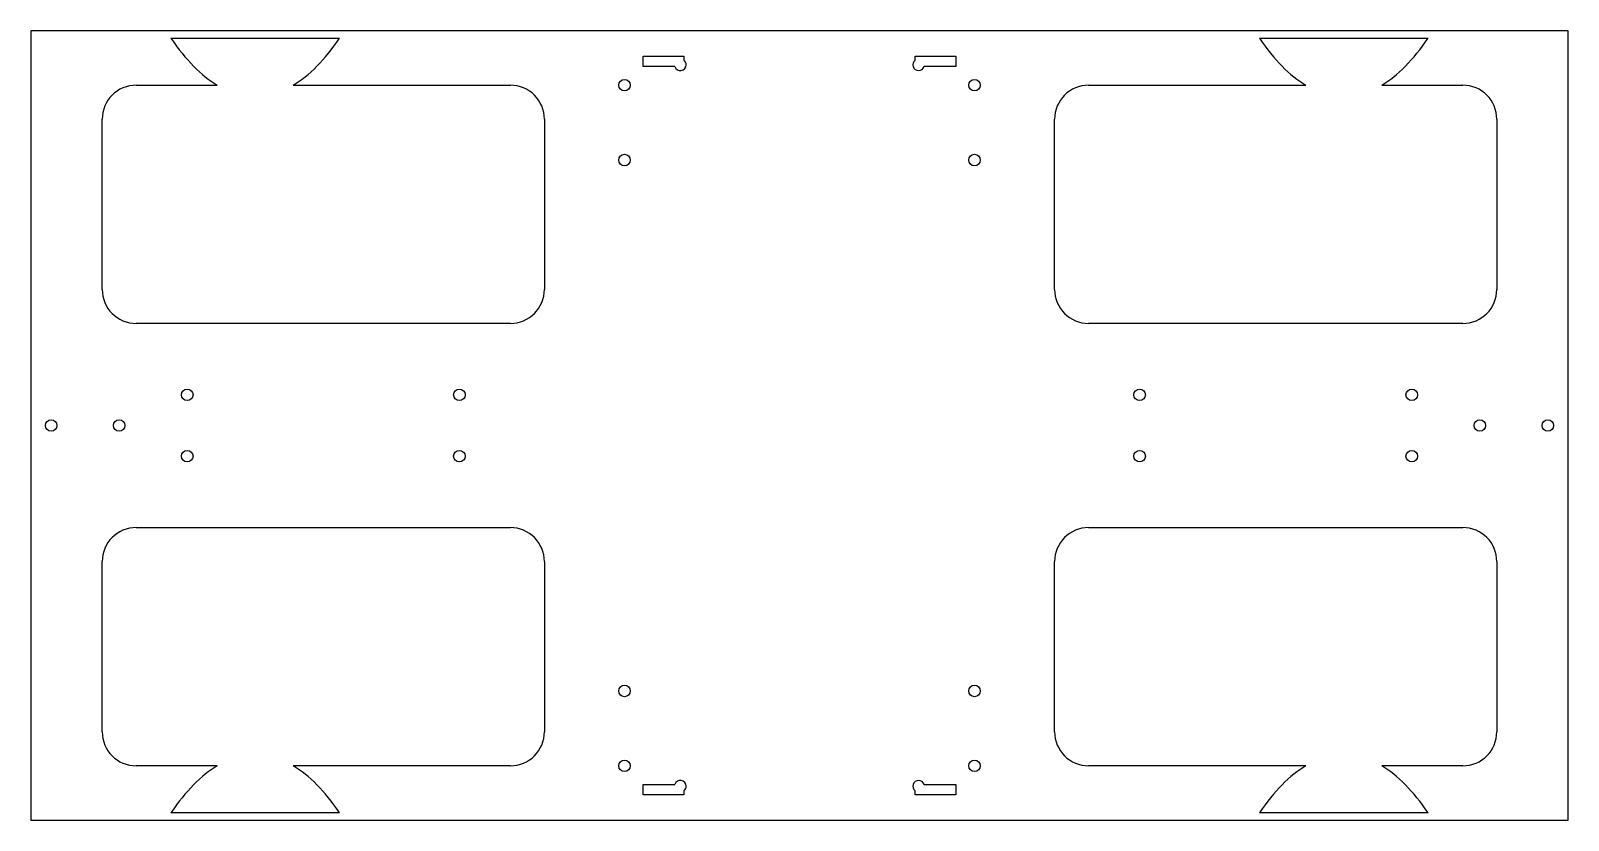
# Model space of a CAD drawing. Header units: millimetres. Extents: x 0 to 452, y 0 to 232.
import ezdxf

# ---------------------------------------------------------------- set-up
doc = ezdxf.new("R2010")
doc.units = ezdxf.units.MM

msp = doc.modelspace()

# ---------------------------------------------------------------- linework, layer by layer
for p, q in [((452, 232, 1.5), (0, 232, 1.5)), ((0, 232, 1.5), (0, 0, 1.5)), ((452, 0, 1.5), (452, 232, 1.5)), ((41.22, 229.81, 1.5), (90.78, 229.81, 1.5)), ((361.22, 229.81, 1.5), (410.78, 229.81, 1.5)), ((180, 221.5, 1.5), (180, 224.5, 1.5)), ((180, 224.5, 1.5), (192, 224.5, 1.5)), ((189.38, 221.5, 1.5), (180, 221.5, 1.5)), ((192, 224.5, 1.5), (192, 223.37, 1.5)), ((260, 223.37, 1.5), (260, 224.5, 1.5)), ((260, 224.5, 1.5), (272, 224.5, 1.5)), ((272, 221.5, 1.5), (262.62, 221.5, 1.5)), ((272, 224.5, 1.5), (272, 221.5, 1.5)), ((31, 216, 1.5), (54.83, 216, 1.5)), ((77.17, 216, 1.5), (141, 216, 1.5)), ((311, 216, 1.5), (374.83, 216, 1.5)), ((397.17, 216, 1.5), (421, 216, 1.5)), ((21, 156, 1.5), (21, 206, 1.5)), ((151, 206, 1.5), (151, 156, 1.5)), ((301, 156, 1.5), (301, 206, 1.5)), ((431, 206, 1.5), (431, 156, 1.5)), ((141, 146, 1.5), (31, 146, 1.5)), ((421, 146, 1.5), (311, 146, 1.5)), ((31, 86, 1.5), (141, 86, 1.5)), ((311, 86, 1.5), (421, 86, 1.5)), ((21, 26, 1.5), (21, 76, 1.5)), ((151, 76, 1.5), (151, 26, 1.5)), ((301, 26, 1.5), (301, 76, 1.5)), ((431, 76, 1.5), (431, 26, 1.5)), ((54.83, 16, 1.5), (31, 16, 1.5)), ((141, 16, 1.5), (77.17, 16, 1.5)), ((374.83, 16, 1.5), (311, 16, 1.5)), ((421, 16, 1.5), (397.17, 16, 1.5)), ((180, 7.5, 1.5), (180, 10.5, 1.5)), ((180, 10.5, 1.5), (189.38, 10.5, 1.5)), ((262.62, 10.5, 1.5), (272, 10.5, 1.5)), ((272, 10.5, 1.5), (272, 7.5, 1.5)), ((192, 7.5, 1.5), (180, 7.5, 1.5)), ((192, 8.63, 1.5), (192, 7.5, 1.5)), ((260, 7.5, 1.5), (260, 8.63, 1.5)), ((272, 7.5, 1.5), (260, 7.5, 1.5)), ((0, 0, 1.5), (452, 0, 1.5)), ((90.78, 2.19, 1.5), (41.22, 2.19, 1.5)), ((410.78, 2.19, 1.5), (361.22, 2.19, 1.5))]:
    msp.add_line(p, q)
for centre in [(174.55, 216, 1.5), (277.45, 216, 1.5), (174.55, 194, 1.5), (277.45, 194, 1.5), (46, 125, 1.5), (126, 125, 1.5), (326, 125, 1.5), (406, 125, 1.5), (6, 116, 1.5), (26, 116, 1.5), (426, 116, 1.5), (446, 116, 1.5), (46, 107, 1.5), (126, 107, 1.5), (326, 107, 1.5), (406, 107, 1.5), (174.55, 38, 1.5), (277.45, 38, 1.5), (174.55, 16, 1.5), (277.45, 16, 1.5)]:
    msp.add_circle(centre, 1.7)
for centre, radius, start, end in [((191, 222, 1.5), 1.7, 197.1046, 360), ((191, 222, 1.5), 1.7, 0, 53.9681), ((261, 222, 1.5), 1.7, 126.0319, 342.8954), ((31, 206, 1.5), 10, 90, 180), ((141, 206, 1.5), 10, 0, 90), ((311, 206, 1.5), 10, 90, 180), ((421, 206, 1.5), 10, 0, 90), ((31, 156, 1.5), 10, 180, 270), ((141, 156, 1.5), 10, -90, 0), ((311, 156, 1.5), 10, 180, 270), ((421, 156, 1.5), 10, -90, 0), ((31, 76, 1.5), 10, 90, 180), ((141, 76, 1.5), 10, 0, 90), ((311, 76, 1.5), 10, 90, 180), ((421, 76, 1.5), 10, 0, 90), ((31, 26, 1.5), 10, 180, 270), ((141, 26, 1.5), 10, -90, 0), ((311, 26, 1.5), 10, 180, 270), ((421, 26, 1.5), 10, -90, 0), ((191, 10, 1.5), 1.7, 0, 162.8954), ((191, 10, 1.5), 1.7, 306.0319, 360), ((261, 10, 1.5), 1.7, 17.1046, 233.9681)]:
    msp.add_arc(centre, radius, start, end)
for centre, major_axis, start_param, end_param in [((66, 374.2, 1.5), (0, 161.54), 2.676595, 2.93795), ((66, 374.2, 1.5), (0, 161.54), 3.345235, 3.60659), ((386, 374.2, 1.5), (0, 161.54), 2.676595, 2.93795), ((386, 374.2, 1.5), (0, 161.54), 3.345235, 3.60659), ((66, -142.2, 1.5), (0, -161.54), 3.345235, 3.60659), ((66, -142.2, 1.5), (0, -161.54), 2.676595, 2.93795), ((386, -142.2, 1.5), (0, -161.54), 3.345235, 3.60659), ((386, -142.2, 1.5), (0, -161.54), 2.676595, 2.93795)]:
    msp.add_ellipse(centre, major_axis=major_axis, ratio=0.34202, start_param=start_param, end_param=end_param)

doc.saveas('drawing.dxf')
